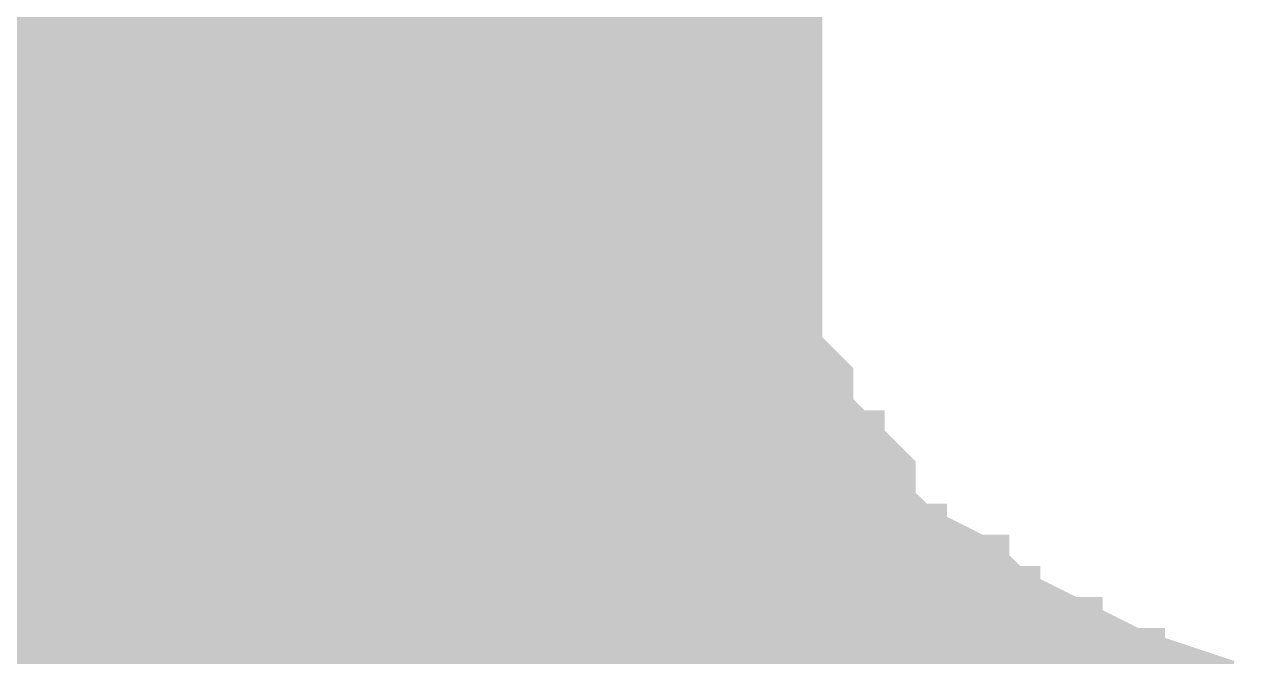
# Model space of a CAD drawing. Extents: x -0.1 to 65.1, y -1.2 to 30.1.
# Drawn here: x 26.0352 to 26.4879, y 5.3763 to 5.6083 of the extents above; entities that cross this region are included whole.
import ezdxf

# ---------------------------------------------------------------- set-up
doc = ezdxf.new("R2010")
doc.units = 0
doc.header["$MEASUREMENT"] = 0
doc.layers.get('0').update_dxf_attribs({"linetype": 'CONTINUOUS'})
doc.layers.add('2D_LINE_126', color=7, linetype='CONTINUOUS')

# ---------------------------------------------------------------- blocks, each defined once
blk = doc.blocks.new('DRAWING_63')
at = {"layer": '2D_LINE_126', "const_width": 0.0254}
for points in [[(-4.2291, -2.13741), (-4.2291, -2.12598), (-4.2291, -2.11455), (-4.2291, -2.10312), (-4.2291, -2.09169), (-4.2291, -2.08026), (-4.2291, -2.06883), (-4.2291, -2.0574), (-4.2291, -2.04597), (-4.2291, -2.03454), (-4.2291, -2.02311), (-4.2291, -2.01168), (-4.2291, -2.00025), (-4.2291, -1.98882), (-4.2291, -1.97739), (-4.2291, -1.96596), (-4.2291, -1.95453), (-4.2291, -1.9431), (-4.2291, -1.93167), (-4.2291, -1.92024), (-4.2291, -1.90881), (-4.2291, -1.89738), (-4.2291, -1.88595), (-4.2291, -1.87452)], [(-4.21767, -2.13741), (-4.21767, -2.12598), (-4.21767, -2.11455), (-4.21767, -2.10312), (-4.21767, -2.09169), (-4.21767, -2.08026), (-4.21767, -2.06883), (-4.21767, -2.0574), (-4.21767, -2.04597), (-4.21767, -2.03454), (-4.21767, -2.02311), (-4.21767, -2.01168), (-4.21767, -2.00025), (-4.21767, -1.98882), (-4.21767, -1.97739), (-4.21767, -1.96596), (-4.21767, -1.95453), (-4.21767, -1.9431), (-4.21767, -1.93167), (-4.21767, -1.92024), (-4.21767, -1.90881), (-4.21767, -1.89738), (-4.21767, -1.88595), (-4.21767, -1.87452)], [(-4.20624, -2.13741), (-4.20624, -2.12598), (-4.20624, -2.11455), (-4.20624, -2.10312), (-4.20624, -2.09169), (-4.20624, -2.08026), (-4.20624, -2.06883), (-4.20624, -2.0574), (-4.20624, -2.04597), (-4.20624, -2.03454), (-4.20624, -2.02311), (-4.20624, -2.01168), (-4.20624, -2.00025), (-4.20624, -1.98882), (-4.20624, -1.97739), (-4.20624, -1.96596), (-4.20624, -1.95453), (-4.20624, -1.9431), (-4.20624, -1.93167), (-4.20624, -1.92024), (-4.20624, -1.90881), (-4.20624, -1.89738), (-4.20624, -1.88595), (-4.20624, -1.87452)], [(-4.19481, -2.13741), (-4.19481, -2.12598), (-4.19481, -2.11455), (-4.19481, -2.10312), (-4.19481, -2.09169), (-4.19481, -2.08026), (-4.19481, -2.06883), (-4.19481, -2.0574), (-4.19481, -2.04597), (-4.19481, -2.03454), (-4.19481, -2.02311), (-4.19481, -2.01168), (-4.19481, -2.00025), (-4.19481, -1.98882), (-4.19481, -1.97739), (-4.19481, -1.96596), (-4.19481, -1.95453), (-4.19481, -1.9431), (-4.19481, -1.93167), (-4.19481, -1.92024), (-4.19481, -1.90881), (-4.19481, -1.89738), (-4.19481, -1.88595), (-4.19481, -1.87452)], [(-4.18338, -2.13741), (-4.18338, -2.12598), (-4.18338, -2.11455), (-4.18338, -2.10312), (-4.18338, -2.09169), (-4.18338, -2.08026), (-4.18338, -2.06883), (-4.18338, -2.0574), (-4.18338, -2.04597), (-4.18338, -2.03454), (-4.18338, -2.02311), (-4.18338, -2.01168), (-4.18338, -2.00025), (-4.18338, -1.98882), (-4.18338, -1.97739), (-4.18338, -1.96596), (-4.18338, -1.95453), (-4.18338, -1.9431), (-4.18338, -1.93167), (-4.18338, -1.92024), (-4.18338, -1.90881), (-4.18338, -1.89738), (-4.18338, -1.88595), (-4.18338, -1.87452)], [(-4.17195, -2.13741), (-4.17195, -2.12598), (-4.17195, -2.11455), (-4.17195, -2.10312), (-4.17195, -2.09169), (-4.17195, -2.08026), (-4.17195, -2.06883), (-4.17195, -2.0574), (-4.17195, -2.04597), (-4.17195, -2.03454), (-4.17195, -2.02311), (-4.17195, -2.01168), (-4.17195, -2.00025), (-4.17195, -1.98882), (-4.17195, -1.97739), (-4.17195, -1.96596), (-4.17195, -1.95453), (-4.17195, -1.9431), (-4.17195, -1.93167), (-4.17195, -1.92024), (-4.17195, -1.90881), (-4.17195, -1.89738), (-4.17195, -1.88595), (-4.17195, -1.87452)], [(-4.16052, -2.13741), (-4.16052, -2.12598), (-4.16052, -2.11455), (-4.16052, -2.10312), (-4.16052, -2.09169), (-4.16052, -2.08026), (-4.16052, -2.06883), (-4.16052, -2.0574), (-4.16052, -2.04597), (-4.16052, -2.03454), (-4.16052, -2.02311), (-4.16052, -2.01168), (-4.16052, -2.00025), (-4.16052, -1.98882), (-4.16052, -1.97739), (-4.16052, -1.96596), (-4.16052, -1.95453), (-4.16052, -1.9431), (-4.16052, -1.93167), (-4.16052, -1.92024), (-4.16052, -1.90881), (-4.16052, -1.89738), (-4.16052, -1.88595), (-4.16052, -1.87452)], [(-4.14909, -2.13741), (-4.14909, -2.12598), (-4.14909, -2.11455), (-4.14909, -2.10312), (-4.14909, -2.09169), (-4.14909, -2.08026), (-4.14909, -2.06883), (-4.14909, -2.0574), (-4.14909, -2.04597), (-4.14909, -2.03454), (-4.14909, -2.02311), (-4.14909, -2.01168), (-4.14909, -2.00025), (-4.14909, -1.98882), (-4.14909, -1.97739), (-4.14909, -1.96596), (-4.14909, -1.95453), (-4.14909, -1.9431), (-4.14909, -1.93167), (-4.14909, -1.92024), (-4.14909, -1.90881), (-4.14909, -1.89738), (-4.14909, -1.88595), (-4.14909, -1.87452)], [(-4.13766, -2.13741), (-4.13766, -2.12598), (-4.13766, -2.11455), (-4.13766, -2.10312), (-4.13766, -2.09169), (-4.13766, -2.08026), (-4.13766, -2.06883), (-4.13766, -2.0574), (-4.13766, -2.04597), (-4.13766, -2.03454), (-4.13766, -2.02311), (-4.13766, -2.01168), (-4.13766, -2.00025), (-4.13766, -1.98882), (-4.13766, -1.97739), (-4.13766, -1.96596), (-4.13766, -1.95453), (-4.13766, -1.9431), (-4.13766, -1.93167), (-4.13766, -1.92024), (-4.13766, -1.90881), (-4.13766, -1.89738), (-4.13766, -1.88595), (-4.13766, -1.87452)], [(-4.12623, -2.13741), (-4.12623, -2.12598), (-4.12623, -2.11455), (-4.12623, -2.10312), (-4.12623, -2.09169), (-4.12623, -2.08026), (-4.12623, -2.06883), (-4.12623, -2.0574), (-4.12623, -2.04597), (-4.12623, -2.03454), (-4.12623, -2.02311), (-4.12623, -2.01168), (-4.12623, -2.00025), (-4.12623, -1.98882), (-4.12623, -1.97739), (-4.12623, -1.96596), (-4.12623, -1.95453), (-4.12623, -1.9431), (-4.12623, -1.93167), (-4.12623, -1.92024), (-4.12623, -1.90881), (-4.12623, -1.89738), (-4.12623, -1.88595), (-4.12623, -1.87452)], [(-4.1148, -2.13741), (-4.1148, -2.12598), (-4.1148, -2.11455), (-4.1148, -2.10312), (-4.1148, -2.09169), (-4.1148, -2.08026), (-4.1148, -2.06883), (-4.1148, -2.0574), (-4.1148, -2.04597), (-4.1148, -2.03454), (-4.1148, -2.02311), (-4.1148, -2.01168), (-4.1148, -2.00025), (-4.1148, -1.98882), (-4.1148, -1.97739), (-4.1148, -1.96596), (-4.1148, -1.95453), (-4.1148, -1.9431), (-4.1148, -1.93167), (-4.1148, -1.92024), (-4.1148, -1.90881), (-4.1148, -1.89738), (-4.1148, -1.88595), (-4.1148, -1.87452)], [(-4.10337, -2.13741), (-4.10337, -2.12598), (-4.10337, -2.11455), (-4.10337, -2.10312), (-4.10337, -2.09169), (-4.10337, -2.08026), (-4.10337, -2.06883), (-4.10337, -2.0574), (-4.10337, -2.04597), (-4.10337, -2.03454), (-4.10337, -2.02311), (-4.10337, -2.01168), (-4.10337, -2.00025), (-4.10337, -1.98882), (-4.10337, -1.97739), (-4.10337, -1.96596), (-4.10337, -1.95453), (-4.10337, -1.9431), (-4.10337, -1.93167), (-4.10337, -1.92024), (-4.10337, -1.90881), (-4.10337, -1.89738), (-4.10337, -1.88595), (-4.10337, -1.87452)], [(-4.09194, -2.13741), (-4.09194, -2.12598), (-4.09194, -2.11455), (-4.09194, -2.10312), (-4.09194, -2.09169), (-4.09194, -2.08026), (-4.09194, -2.06883), (-4.09194, -2.0574), (-4.09194, -2.04597), (-4.09194, -2.03454), (-4.09194, -2.02311), (-4.09194, -2.01168), (-4.09194, -2.00025), (-4.09194, -1.98882), (-4.09194, -1.97739), (-4.09194, -1.96596), (-4.09194, -1.95453), (-4.09194, -1.9431), (-4.09194, -1.93167), (-4.09194, -1.92024), (-4.09194, -1.90881), (-4.09194, -1.89738), (-4.09194, -1.88595), (-4.09194, -1.87452)], [(-4.08051, -2.13741), (-4.08051, -2.12598), (-4.08051, -2.11455), (-4.08051, -2.10312), (-4.08051, -2.09169), (-4.08051, -2.08026), (-4.08051, -2.06883), (-4.08051, -2.0574), (-4.08051, -2.04597), (-4.08051, -2.03454), (-4.08051, -2.02311), (-4.08051, -2.01168), (-4.08051, -2.00025), (-4.08051, -1.98882), (-4.08051, -1.97739), (-4.08051, -1.96596), (-4.08051, -1.95453), (-4.08051, -1.9431), (-4.08051, -1.93167), (-4.08051, -1.92024), (-4.08051, -1.90881), (-4.08051, -1.89738), (-4.08051, -1.88595), (-4.08051, -1.87452)], [(-4.06908, -2.13741), (-4.06908, -2.12598), (-4.06908, -2.11455), (-4.06908, -2.10312), (-4.06908, -2.09169), (-4.06908, -2.08026), (-4.06908, -2.06883), (-4.06908, -2.0574), (-4.06908, -2.04597), (-4.06908, -2.03454), (-4.06908, -2.02311), (-4.06908, -2.01168), (-4.06908, -2.00025), (-4.06908, -1.98882), (-4.06908, -1.97739), (-4.06908, -1.96596), (-4.06908, -1.95453), (-4.06908, -1.9431), (-4.06908, -1.93167), (-4.06908, -1.92024), (-4.06908, -1.90881), (-4.06908, -1.89738), (-4.06908, -1.88595), (-4.06908, -1.87452)], [(-4.05765, -2.13741), (-4.05765, -2.12598), (-4.05765, -2.11455), (-4.05765, -2.10312), (-4.05765, -2.09169), (-4.05765, -2.08026), (-4.05765, -2.06883), (-4.05765, -2.0574), (-4.05765, -2.04597), (-4.05765, -2.03454), (-4.05765, -2.02311), (-4.05765, -2.01168), (-4.05765, -2.00025), (-4.05765, -1.98882), (-4.05765, -1.97739), (-4.05765, -1.96596), (-4.05765, -1.95453), (-4.05765, -1.9431), (-4.05765, -1.93167), (-4.05765, -1.92024), (-4.05765, -1.90881), (-4.05765, -1.89738), (-4.05765, -1.88595), (-4.05765, -1.87452)], [(-4.04622, -2.13741), (-4.04622, -2.12598), (-4.04622, -2.11455), (-4.04622, -2.10312), (-4.04622, -2.09169), (-4.04622, -2.08026), (-4.04622, -2.06883), (-4.04622, -2.0574), (-4.04622, -2.04597), (-4.04622, -2.03454), (-4.04622, -2.02311), (-4.04622, -2.01168), (-4.04622, -2.00025), (-4.04622, -1.98882), (-4.04622, -1.97739), (-4.04622, -1.96596), (-4.04622, -1.95453), (-4.04622, -1.9431), (-4.04622, -1.93167), (-4.04622, -1.92024), (-4.04622, -1.90881), (-4.04622, -1.89738), (-4.04622, -1.88595), (-4.04622, -1.87452)], [(-4.03479, -2.13741), (-4.03479, -2.12598), (-4.03479, -2.11455), (-4.03479, -2.10312), (-4.03479, -2.09169), (-4.03479, -2.08026), (-4.03479, -2.06883), (-4.03479, -2.0574), (-4.03479, -2.04597), (-4.03479, -2.03454), (-4.03479, -2.02311), (-4.03479, -2.01168), (-4.03479, -2.00025), (-4.03479, -1.98882), (-4.03479, -1.97739), (-4.03479, -1.96596), (-4.03479, -1.95453), (-4.03479, -1.9431), (-4.03479, -1.93167), (-4.03479, -1.92024), (-4.03479, -1.90881), (-4.03479, -1.89738), (-4.03479, -1.88595), (-4.03479, -1.87452)], [(-4.28625, -2.13741), (-4.28625, -2.12598), (-4.28625, -2.11455), (-4.28625, -2.10312), (-4.28625, -2.09169), (-4.28625, -2.08026), (-4.28625, -2.06883), (-4.28625, -2.0574), (-4.28625, -2.04597), (-4.28625, -2.03454), (-4.28625, -2.02311), (-4.28625, -2.01168), (-4.28625, -2.00025), (-4.28625, -1.98882), (-4.28625, -1.97739), (-4.28625, -1.96596), (-4.28625, -1.95453), (-4.28625, -1.9431), (-4.28625, -1.93167), (-4.28625, -1.92024), (-4.28625, -1.90881), (-4.28625, -1.89738), (-4.28625, -1.88595), (-4.28625, -1.87452)], [(-4.27482, -2.13741), (-4.27482, -2.12598), (-4.27482, -2.11455), (-4.27482, -2.10312), (-4.27482, -2.09169), (-4.27482, -2.08026), (-4.27482, -2.06883), (-4.27482, -2.0574), (-4.27482, -2.04597), (-4.27482, -2.03454), (-4.27482, -2.02311), (-4.27482, -2.01168), (-4.27482, -2.00025), (-4.27482, -1.98882), (-4.27482, -1.97739), (-4.27482, -1.96596), (-4.27482, -1.95453), (-4.27482, -1.9431), (-4.27482, -1.93167), (-4.27482, -1.92024), (-4.27482, -1.90881), (-4.27482, -1.89738), (-4.27482, -1.88595), (-4.27482, -1.87452)], [(-4.26339, -2.13741), (-4.26339, -2.12598), (-4.26339, -2.11455), (-4.26339, -2.10312), (-4.26339, -2.09169), (-4.26339, -2.08026), (-4.26339, -2.06883), (-4.26339, -2.0574), (-4.26339, -2.04597), (-4.26339, -2.03454), (-4.26339, -2.02311), (-4.26339, -2.01168), (-4.26339, -2.00025), (-4.26339, -1.98882), (-4.26339, -1.97739), (-4.26339, -1.96596), (-4.26339, -1.95453), (-4.26339, -1.9431), (-4.26339, -1.93167), (-4.26339, -1.92024), (-4.26339, -1.90881), (-4.26339, -1.89738), (-4.26339, -1.88595), (-4.26339, -1.87452)], [(-4.25196, -2.13741), (-4.25196, -2.12598), (-4.25196, -2.11455), (-4.25196, -2.10312), (-4.25196, -2.09169), (-4.25196, -2.08026), (-4.25196, -2.06883), (-4.25196, -2.0574), (-4.25196, -2.04597), (-4.25196, -2.03454), (-4.25196, -2.02311), (-4.25196, -2.01168), (-4.25196, -2.00025), (-4.25196, -1.98882), (-4.25196, -1.97739), (-4.25196, -1.96596), (-4.25196, -1.95453), (-4.25196, -1.9431), (-4.25196, -1.93167), (-4.25196, -1.92024), (-4.25196, -1.90881), (-4.25196, -1.89738), (-4.25196, -1.88595), (-4.25196, -1.87452)], [(-4.32054, -2.13741), (-4.32054, -2.12598), (-4.32054, -2.11455), (-4.32054, -2.10312), (-4.32054, -2.09169), (-4.32054, -2.08026), (-4.32054, -2.06883), (-4.32054, -2.0574), (-4.32054, -2.04597), (-4.32054, -2.03454), (-4.32054, -2.02311), (-4.32054, -2.01168), (-4.32054, -2.00025), (-4.32054, -1.98882), (-4.32054, -1.97739), (-4.32054, -1.96596), (-4.32054, -1.95453), (-4.32054, -1.9431), (-4.32054, -1.93167), (-4.32054, -1.92024), (-4.32054, -1.90881), (-4.32054, -1.89738), (-4.32054, -1.88595), (-4.32054, -1.87452)], [(-4.30911, -2.13741), (-4.30911, -2.12598), (-4.30911, -2.11455), (-4.30911, -2.10312), (-4.30911, -2.09169), (-4.30911, -2.08026), (-4.30911, -2.06883), (-4.30911, -2.0574), (-4.30911, -2.04597), (-4.30911, -2.03454), (-4.30911, -2.02311), (-4.30911, -2.01168), (-4.30911, -2.00025), (-4.30911, -1.98882), (-4.30911, -1.97739), (-4.30911, -1.96596), (-4.30911, -1.95453), (-4.30911, -1.9431), (-4.30911, -1.93167), (-4.30911, -1.92024), (-4.30911, -1.90881), (-4.30911, -1.89738), (-4.30911, -1.88595), (-4.30911, -1.87452)], [(-4.33197, -1.88595), (-4.32054, -1.88595), (-4.30911, -1.88595), (-4.29768, -1.88595), (-4.29768, -1.87452)], [(-4.33197, -1.89738), (-4.32054, -1.89738), (-4.30911, -1.89738), (-4.29768, -1.89738), (-4.29768, -1.88595), (-4.28625, -1.88595), (-4.27482, -1.88595), (-4.26339, -1.88595), (-4.25196, -1.88595), (-4.24053, -1.88595), (-4.24053, -1.87452)], [(-4.33197, -1.90881), (-4.32054, -1.90881), (-4.30911, -1.90881), (-4.29768, -1.90881), (-4.29768, -1.89738), (-4.28625, -1.89738), (-4.27482, -1.89738), (-4.26339, -1.89738), (-4.25196, -1.89738), (-4.24053, -1.89738), (-4.24053, -1.88595), (-4.2291, -1.88595), (-4.21767, -1.88595), (-4.20624, -1.88595), (-4.19481, -1.88595), (-4.18338, -1.88595), (-4.17195, -1.88595), (-4.16052, -1.88595), (-4.14909, -1.88595), (-4.13766, -1.88595), (-4.12623, -1.88595), (-4.1148, -1.88595), (-4.10337, -1.88595), (-4.09194, -1.88595), (-4.08051, -1.88595), (-4.06908, -1.88595), (-4.05765, -1.88595), (-4.04622, -1.88595), (-4.03479, -1.88595)], [(-4.33197, -1.92024), (-4.32054, -1.92024), (-4.30911, -1.92024), (-4.29768, -1.92024), (-4.29768, -1.90881), (-4.28625, -1.90881), (-4.27482, -1.90881), (-4.26339, -1.90881), (-4.25196, -1.90881), (-4.24053, -1.90881), (-4.24053, -1.89738), (-4.2291, -1.89738), (-4.21767, -1.89738), (-4.20624, -1.89738), (-4.19481, -1.89738), (-4.18338, -1.89738), (-4.17195, -1.89738), (-4.16052, -1.89738), (-4.14909, -1.89738), (-4.13766, -1.89738), (-4.12623, -1.89738), (-4.1148, -1.89738), (-4.10337, -1.89738), (-4.09194, -1.89738), (-4.08051, -1.89738), (-4.06908, -1.89738), (-4.05765, -1.89738), (-4.04622, -1.89738), (-4.03479, -1.89738)], [(-4.33197, -1.93167), (-4.32054, -1.93167), (-4.30911, -1.93167), (-4.29768, -1.93167), (-4.29768, -1.92024), (-4.28625, -1.92024), (-4.27482, -1.92024), (-4.26339, -1.92024), (-4.25196, -1.92024), (-4.24053, -1.92024), (-4.24053, -1.90881), (-4.2291, -1.90881), (-4.21767, -1.90881), (-4.20624, -1.90881), (-4.19481, -1.90881), (-4.18338, -1.90881), (-4.17195, -1.90881), (-4.16052, -1.90881), (-4.14909, -1.90881), (-4.13766, -1.90881), (-4.12623, -1.90881), (-4.1148, -1.90881), (-4.10337, -1.90881), (-4.09194, -1.90881), (-4.08051, -1.90881), (-4.06908, -1.90881), (-4.05765, -1.90881), (-4.04622, -1.90881), (-4.03479, -1.90881)], [(-4.33197, -1.9431), (-4.32054, -1.9431), (-4.30911, -1.9431), (-4.29768, -1.9431), (-4.29768, -1.93167), (-4.28625, -1.93167), (-4.27482, -1.93167), (-4.26339, -1.93167), (-4.25196, -1.93167), (-4.24053, -1.93167), (-4.24053, -1.92024), (-4.2291, -1.92024), (-4.21767, -1.92024), (-4.20624, -1.92024), (-4.19481, -1.92024), (-4.18338, -1.92024), (-4.17195, -1.92024), (-4.16052, -1.92024), (-4.14909, -1.92024), (-4.13766, -1.92024), (-4.12623, -1.92024), (-4.1148, -1.92024), (-4.10337, -1.92024), (-4.09194, -1.92024), (-4.08051, -1.92024), (-4.06908, -1.92024), (-4.05765, -1.92024), (-4.04622, -1.92024), (-4.03479, -1.92024)], [(-4.33197, -1.95453), (-4.32054, -1.95453), (-4.30911, -1.95453), (-4.29768, -1.95453), (-4.29768, -1.9431), (-4.28625, -1.9431), (-4.27482, -1.9431), (-4.26339, -1.9431), (-4.25196, -1.9431), (-4.24053, -1.9431), (-4.24053, -1.93167), (-4.2291, -1.93167), (-4.21767, -1.93167), (-4.20624, -1.93167), (-4.19481, -1.93167), (-4.18338, -1.93167), (-4.17195, -1.93167), (-4.16052, -1.93167), (-4.14909, -1.93167), (-4.13766, -1.93167), (-4.12623, -1.93167), (-4.1148, -1.93167), (-4.10337, -1.93167), (-4.09194, -1.93167), (-4.08051, -1.93167), (-4.06908, -1.93167), (-4.05765, -1.93167), (-4.04622, -1.93167), (-4.03479, -1.93167)], [(-4.33197, -1.96596), (-4.32054, -1.96596), (-4.30911, -1.96596), (-4.29768, -1.96596), (-4.29768, -1.95453), (-4.28625, -1.95453), (-4.27482, -1.95453), (-4.26339, -1.95453), (-4.25196, -1.95453), (-4.24053, -1.95453), (-4.24053, -1.9431), (-4.2291, -1.9431), (-4.21767, -1.9431), (-4.20624, -1.9431), (-4.19481, -1.9431), (-4.18338, -1.9431), (-4.17195, -1.9431), (-4.16052, -1.9431), (-4.14909, -1.9431), (-4.13766, -1.9431), (-4.12623, -1.9431), (-4.1148, -1.9431), (-4.10337, -1.9431), (-4.09194, -1.9431), (-4.08051, -1.9431), (-4.06908, -1.9431), (-4.05765, -1.9431), (-4.04622, -1.9431), (-4.03479, -1.9431)], [(-4.33197, -1.97739), (-4.32054, -1.97739), (-4.30911, -1.97739), (-4.29768, -1.97739), (-4.29768, -1.96596), (-4.28625, -1.96596), (-4.27482, -1.96596), (-4.26339, -1.96596), (-4.25196, -1.96596), (-4.24053, -1.96596), (-4.24053, -1.95453), (-4.2291, -1.95453), (-4.21767, -1.95453), (-4.20624, -1.95453), (-4.19481, -1.95453), (-4.18338, -1.95453), (-4.17195, -1.95453), (-4.16052, -1.95453), (-4.14909, -1.95453), (-4.13766, -1.95453), (-4.12623, -1.95453), (-4.1148, -1.95453), (-4.10337, -1.95453), (-4.09194, -1.95453), (-4.08051, -1.95453), (-4.06908, -1.95453), (-4.05765, -1.95453), (-4.04622, -1.95453), (-4.03479, -1.95453)], [(-4.33197, -1.98882), (-4.32054, -1.98882), (-4.30911, -1.98882), (-4.29768, -1.98882), (-4.29768, -1.97739), (-4.28625, -1.97739), (-4.27482, -1.97739), (-4.26339, -1.97739), (-4.25196, -1.97739), (-4.24053, -1.97739), (-4.24053, -1.96596), (-4.2291, -1.96596), (-4.21767, -1.96596), (-4.20624, -1.96596), (-4.19481, -1.96596), (-4.18338, -1.96596), (-4.17195, -1.96596), (-4.16052, -1.96596), (-4.14909, -1.96596), (-4.13766, -1.96596), (-4.12623, -1.96596), (-4.1148, -1.96596), (-4.10337, -1.96596), (-4.09194, -1.96596), (-4.08051, -1.96596), (-4.06908, -1.96596), (-4.05765, -1.96596), (-4.04622, -1.96596), (-4.03479, -1.96596)], [(-4.33197, -2.00025), (-4.32054, -2.00025), (-4.30911, -2.00025), (-4.29768, -2.00025), (-4.29768, -1.98882), (-4.28625, -1.98882), (-4.27482, -1.98882), (-4.26339, -1.98882), (-4.25196, -1.98882), (-4.24053, -1.98882), (-4.24053, -1.97739), (-4.2291, -1.97739), (-4.21767, -1.97739), (-4.20624, -1.97739), (-4.19481, -1.97739), (-4.18338, -1.97739), (-4.17195, -1.97739), (-4.16052, -1.97739), (-4.14909, -1.97739), (-4.13766, -1.97739), (-4.12623, -1.97739), (-4.1148, -1.97739), (-4.10337, -1.97739), (-4.09194, -1.97739), (-4.08051, -1.97739), (-4.06908, -1.97739), (-4.05765, -1.97739), (-4.04622, -1.97739), (-4.03479, -1.97739)], [(-4.33197, -2.01168), (-4.32054, -2.01168), (-4.30911, -2.01168), (-4.29768, -2.01168), (-4.29768, -2.00025), (-4.28625, -2.00025), (-4.27482, -2.00025), (-4.26339, -2.00025), (-4.25196, -2.00025), (-4.24053, -2.00025), (-4.24053, -1.98882), (-4.2291, -1.98882), (-4.21767, -1.98882), (-4.20624, -1.98882), (-4.19481, -1.98882), (-4.18338, -1.98882), (-4.17195, -1.98882), (-4.16052, -1.98882), (-4.14909, -1.98882), (-4.13766, -1.98882), (-4.12623, -1.98882), (-4.1148, -1.98882), (-4.10337, -1.98882), (-4.09194, -1.98882), (-4.08051, -1.98882), (-4.06908, -1.98882), (-4.05765, -1.98882), (-4.04622, -1.98882), (-4.03479, -1.98882)], [(-4.33197, -2.02311), (-4.32054, -2.02311), (-4.30911, -2.02311), (-4.29768, -2.02311), (-4.29768, -2.01168), (-4.28625, -2.01168), (-4.27482, -2.01168), (-4.26339, -2.01168), (-4.25196, -2.01168), (-4.24053, -2.01168), (-4.24053, -2.00025), (-4.2291, -2.00025), (-4.21767, -2.00025), (-4.20624, -2.00025), (-4.19481, -2.00025), (-4.18338, -2.00025), (-4.17195, -2.00025), (-4.16052, -2.00025), (-4.14909, -2.00025), (-4.13766, -2.00025), (-4.12623, -2.00025), (-4.1148, -2.00025), (-4.10337, -2.00025), (-4.09194, -2.00025), (-4.08051, -2.00025), (-4.06908, -2.00025), (-4.05765, -2.00025), (-4.04622, -2.00025), (-4.03479, -2.00025)], [(-4.0005, -2.13741), (-4.0005, -2.12598), (-4.0005, -2.11455), (-4.0005, -2.10312), (-4.0005, -2.09169), (-4.0005, -2.08026), (-4.0005, -2.06883), (-4.0005, -2.0574), (-4.01193, -2.04597), (-4.02336, -2.03454), (-4.02336, -2.02311), (-4.03479, -2.01168), (-4.04622, -2.01168), (-4.05765, -2.01168), (-4.06908, -2.01168), (-4.08051, -2.01168), (-4.09194, -2.01168), (-4.10337, -2.01168), (-4.1148, -2.01168), (-4.12623, -2.01168), (-4.13766, -2.01168), (-4.14909, -2.01168), (-4.16052, -2.01168), (-4.17195, -2.01168), (-4.18338, -2.01168), (-4.19481, -2.01168), (-4.20624, -2.01168), (-4.21767, -2.01168), (-4.2291, -2.01168), (-4.24053, -2.01168), (-4.24053, -2.02311), (-4.25196, -2.02311), (-4.26339, -2.02311), (-4.27482, -2.02311), (-4.28625, -2.02311), (-4.29768, -2.02311), (-4.29768, -2.03454), (-4.30911, -2.03454), (-4.32054, -2.03454), (-4.33197, -2.03454)], [(-4.33197, -2.04597), (-4.32054, -2.04597), (-4.30911, -2.04597), (-4.29768, -2.04597), (-4.29768, -2.03454), (-4.28625, -2.03454), (-4.27482, -2.03454), (-4.26339, -2.03454), (-4.25196, -2.03454), (-4.24053, -2.03454), (-4.24053, -2.02311), (-4.2291, -2.02311), (-4.21767, -2.02311), (-4.20624, -2.02311), (-4.19481, -2.02311), (-4.18338, -2.02311), (-4.17195, -2.02311), (-4.16052, -2.02311), (-4.14909, -2.02311), (-4.13766, -2.02311), (-4.12623, -2.02311), (-4.1148, -2.02311), (-4.10337, -2.02311), (-4.09194, -2.02311), (-4.08051, -2.02311), (-4.06908, -2.02311), (-4.05765, -2.02311), (-4.04622, -2.02311), (-4.03479, -2.02311), (-4.02336, -2.02311)], [(-4.33197, -2.0574), (-4.32054, -2.0574), (-4.30911, -2.0574), (-4.29768, -2.0574), (-4.29768, -2.04597), (-4.28625, -2.04597), (-4.27482, -2.04597), (-4.26339, -2.04597), (-4.25196, -2.04597), (-4.24053, -2.04597), (-4.24053, -2.03454), (-4.2291, -2.03454), (-4.21767, -2.03454), (-4.20624, -2.03454), (-4.19481, -2.03454), (-4.18338, -2.03454), (-4.17195, -2.03454), (-4.16052, -2.03454), (-4.14909, -2.03454), (-4.13766, -2.03454), (-4.12623, -2.03454), (-4.1148, -2.03454), (-4.10337, -2.03454), (-4.09194, -2.03454), (-4.08051, -2.03454), (-4.06908, -2.03454), (-4.05765, -2.03454), (-4.04622, -2.03454), (-4.03479, -2.03454), (-4.02336, -2.03454), (-4.02336, -2.04597), (-4.01193, -2.04597), (-4.01193, -2.0574), (-4.0005, -2.0574)], [(-3.87477, -2.13741), (-3.90906, -2.12598), (-3.93192, -2.11455), (-3.95478, -2.10312), (-3.96621, -2.09169), (-3.98907, -2.08026), (-4.0005, -2.06883), (-4.01193, -2.06883), (-4.01193, -2.0574), (-4.02336, -2.0574), (-4.02336, -2.04597), (-4.03479, -2.04597), (-4.04622, -2.04597), (-4.05765, -2.04597), (-4.06908, -2.04597), (-4.08051, -2.04597), (-4.09194, -2.04597), (-4.10337, -2.04597), (-4.1148, -2.04597), (-4.12623, -2.04597), (-4.13766, -2.04597), (-4.14909, -2.04597), (-4.16052, -2.04597), (-4.17195, -2.04597), (-4.18338, -2.04597), (-4.19481, -2.04597), (-4.20624, -2.04597), (-4.21767, -2.04597), (-4.2291, -2.04597), (-4.24053, -2.04597), (-4.24053, -2.0574), (-4.25196, -2.0574), (-4.26339, -2.0574), (-4.27482, -2.0574), (-4.28625, -2.0574), (-4.29768, -2.0574), (-4.29768, -2.06883), (-4.30911, -2.06883), (-4.32054, -2.06883), (-4.33197, -2.06883)], [(-3.90906, -2.13741), (-3.90906, -2.12598), (-3.92049, -2.12598), (-3.93192, -2.12598), (-3.93192, -2.11455), (-3.94335, -2.11455), (-3.95478, -2.11455), (-3.95478, -2.10312), (-3.96621, -2.10312), (-3.96621, -2.09169), (-3.97764, -2.09169), (-3.98907, -2.09169), (-3.98907, -2.08026), (-4.0005, -2.08026), (-4.01193, -2.08026), (-4.01193, -2.06883), (-4.02336, -2.06883), (-4.02336, -2.0574), (-4.03479, -2.0574), (-4.04622, -2.0574), (-4.05765, -2.0574), (-4.06908, -2.0574), (-4.08051, -2.0574), (-4.09194, -2.0574), (-4.10337, -2.0574), (-4.1148, -2.0574), (-4.12623, -2.0574), (-4.13766, -2.0574), (-4.14909, -2.0574), (-4.16052, -2.0574), (-4.17195, -2.0574), (-4.18338, -2.0574), (-4.19481, -2.0574), (-4.20624, -2.0574), (-4.21767, -2.0574), (-4.2291, -2.0574), (-4.24053, -2.0574), (-4.24053, -2.06883), (-4.25196, -2.06883), (-4.26339, -2.06883), (-4.27482, -2.06883), (-4.28625, -2.06883), (-4.29768, -2.06883), (-4.29768, -2.08026), (-4.30911, -2.08026), (-4.32054, -2.08026), (-4.33197, -2.08026)], [(-3.93192, -2.13741), (-3.93192, -2.12598), (-3.94335, -2.12598), (-3.95478, -2.12598), (-3.95478, -2.11455), (-3.96621, -2.11455), (-3.96621, -2.10312), (-3.97764, -2.10312), (-3.98907, -2.10312), (-3.98907, -2.09169), (-4.0005, -2.09169), (-4.01193, -2.09169), (-4.01193, -2.08026), (-4.02336, -2.08026), (-4.02336, -2.06883), (-4.03479, -2.06883), (-4.04622, -2.06883), (-4.05765, -2.06883), (-4.06908, -2.06883), (-4.08051, -2.06883), (-4.09194, -2.06883), (-4.10337, -2.06883), (-4.1148, -2.06883), (-4.12623, -2.06883), (-4.13766, -2.06883), (-4.14909, -2.06883), (-4.16052, -2.06883), (-4.17195, -2.06883), (-4.18338, -2.06883), (-4.19481, -2.06883), (-4.20624, -2.06883), (-4.21767, -2.06883), (-4.2291, -2.06883), (-4.24053, -2.06883), (-4.24053, -2.08026), (-4.25196, -2.08026), (-4.26339, -2.08026), (-4.27482, -2.08026), (-4.28625, -2.08026), (-4.29768, -2.08026), (-4.29768, -2.09169), (-4.30911, -2.09169), (-4.32054, -2.09169), (-4.33197, -2.09169)], [(-3.95478, -2.13741), (-3.95478, -2.12598), (-3.96621, -2.12598), (-3.96621, -2.11455), (-3.97764, -2.11455), (-3.98907, -2.11455), (-3.98907, -2.10312), (-4.0005, -2.10312), (-4.01193, -2.10312), (-4.01193, -2.09169), (-4.02336, -2.09169), (-4.02336, -2.08026), (-4.03479, -2.08026), (-4.04622, -2.08026), (-4.05765, -2.08026), (-4.06908, -2.08026), (-4.08051, -2.08026), (-4.09194, -2.08026), (-4.10337, -2.08026), (-4.1148, -2.08026), (-4.12623, -2.08026), (-4.13766, -2.08026), (-4.14909, -2.08026), (-4.16052, -2.08026), (-4.17195, -2.08026), (-4.18338, -2.08026), (-4.19481, -2.08026), (-4.20624, -2.08026), (-4.21767, -2.08026), (-4.2291, -2.08026), (-4.24053, -2.08026), (-4.24053, -2.09169), (-4.25196, -2.09169), (-4.26339, -2.09169), (-4.27482, -2.09169), (-4.28625, -2.09169), (-4.29768, -2.09169), (-4.29768, -2.10312), (-4.30911, -2.10312), (-4.32054, -2.10312), (-4.33197, -2.10312)], [(-3.97764, -2.13741), (-3.97764, -2.12598), (-3.97764, -2.11455), (-3.97764, -2.10312), (-3.97764, -2.09169), (-3.97764, -2.08026)], [(-3.96621, -2.13741), (-3.96621, -2.12598), (-3.97764, -2.12598), (-3.98907, -2.12598), (-3.98907, -2.11455), (-4.0005, -2.11455), (-4.01193, -2.11455), (-4.01193, -2.10312), (-4.02336, -2.10312), (-4.02336, -2.09169), (-4.03479, -2.09169), (-4.04622, -2.09169), (-4.05765, -2.09169), (-4.06908, -2.09169), (-4.08051, -2.09169), (-4.09194, -2.09169), (-4.10337, -2.09169), (-4.1148, -2.09169), (-4.12623, -2.09169), (-4.13766, -2.09169), (-4.14909, -2.09169), (-4.16052, -2.09169), (-4.17195, -2.09169), (-4.18338, -2.09169), (-4.19481, -2.09169), (-4.20624, -2.09169), (-4.21767, -2.09169), (-4.2291, -2.09169), (-4.24053, -2.09169), (-4.24053, -2.10312), (-4.25196, -2.10312), (-4.26339, -2.10312), (-4.27482, -2.10312), (-4.28625, -2.10312), (-4.29768, -2.10312), (-4.29768, -2.11455), (-4.30911, -2.11455), (-4.32054, -2.11455), (-4.33197, -2.11455)], [(-3.98907, -2.13741), (-3.98907, -2.12598), (-4.0005, -2.12598), (-4.01193, -2.12598), (-4.01193, -2.11455), (-4.02336, -2.11455), (-4.02336, -2.10312), (-4.03479, -2.10312), (-4.04622, -2.10312), (-4.05765, -2.10312), (-4.06908, -2.10312), (-4.08051, -2.10312), (-4.09194, -2.10312), (-4.10337, -2.10312), (-4.1148, -2.10312), (-4.12623, -2.10312), (-4.13766, -2.10312), (-4.14909, -2.10312), (-4.16052, -2.10312), (-4.17195, -2.10312), (-4.18338, -2.10312), (-4.19481, -2.10312), (-4.20624, -2.10312), (-4.21767, -2.10312), (-4.2291, -2.10312), (-4.24053, -2.10312), (-4.24053, -2.11455), (-4.25196, -2.11455), (-4.26339, -2.11455), (-4.27482, -2.11455), (-4.28625, -2.11455), (-4.29768, -2.11455), (-4.29768, -2.12598), (-4.30911, -2.12598), (-4.32054, -2.12598), (-4.33197, -2.12598)], [(-3.94335, -2.13741), (-3.94335, -2.12598), (-3.94335, -2.11455), (-3.94335, -2.10312)], [(-4.01193, -2.13741), (-4.01193, -2.12598), (-4.02336, -2.12598), (-4.02336, -2.11455), (-4.03479, -2.11455), (-4.04622, -2.11455), (-4.05765, -2.11455), (-4.06908, -2.11455), (-4.08051, -2.11455), (-4.09194, -2.11455), (-4.10337, -2.11455), (-4.1148, -2.11455), (-4.12623, -2.11455), (-4.13766, -2.11455), (-4.14909, -2.11455), (-4.16052, -2.11455), (-4.17195, -2.11455), (-4.18338, -2.11455), (-4.19481, -2.11455), (-4.20624, -2.11455), (-4.21767, -2.11455), (-4.2291, -2.11455), (-4.24053, -2.11455), (-4.24053, -2.12598), (-4.25196, -2.12598), (-4.26339, -2.12598), (-4.27482, -2.12598), (-4.28625, -2.12598), (-4.29768, -2.12598), (-4.29768, -2.13741)], [(-3.92049, -2.13741), (-3.92049, -2.12598), (-3.92049, -2.11455)], [(-4.02336, -2.13741), (-4.02336, -2.12598), (-4.03479, -2.12598), (-4.04622, -2.12598), (-4.05765, -2.12598), (-4.06908, -2.12598), (-4.08051, -2.12598), (-4.09194, -2.12598), (-4.10337, -2.12598), (-4.1148, -2.12598), (-4.12623, -2.12598), (-4.13766, -2.12598), (-4.14909, -2.12598), (-4.16052, -2.12598), (-4.17195, -2.12598), (-4.18338, -2.12598), (-4.19481, -2.12598), (-4.20624, -2.12598), (-4.21767, -2.12598), (-4.2291, -2.12598), (-4.24053, -2.12598), (-4.24053, -2.13741)], [(-3.89763, -2.13741), (-3.89763, -2.12598)], [(-3.8862, -2.13741), (-3.8862, -2.12598)]]:
    blk.add_lwpolyline(points, dxfattribs=at)

msp = doc.modelspace()

# ---------------------------------------------------------------- block references
msp.add_blockref('DRAWING_63', (30.35, 7.5))

doc.saveas('drawing.dxf')
